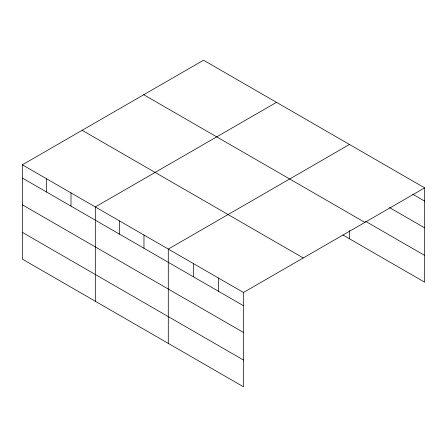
<?xml version="1.0" encoding="UTF-8"?>
<svg xmlns="http://www.w3.org/2000/svg" width="447" height="447" viewBox="0 0 447 447"><rect width="100%" height="100%" fill="white"/><g stroke="black" fill="none" stroke-linecap="round" stroke-linejoin="round"><path stroke-width="0.67" d="M22.35 164.814L243.47 292.478L243.47 386.789L22.35 259.126L22.35 164.814L203.53 60.211L424.65 187.874L424.65 282.186L342.944 235.01M276.497 102.341L95.323 206.944L95.323 301.256M349.47 144.47L168.29 249.074L168.29 343.38M243.47 292.478L424.65 187.874M412.715 194.216L424.65 201.105M389.449 207.537L424.65 227.864M365.579 221.326L424.65 255.427M143.738 94.73L364.864 222.394M82.136 130.295L303.262 257.958M22.35 178.046L243.47 305.709M22.35 204.799L243.47 332.462M22.35 232.367L243.47 360.031M349.47 230.546L349.47 238.782M218.41 278.012L218.41 291.237M193.35 263.54L193.35 276.771M143.968 235.027L143.968 248.258M119.645 220.986L119.645 234.217M70.995 192.903L70.995 206.128M46.672 178.856L46.672 192.087"/></g></svg>
